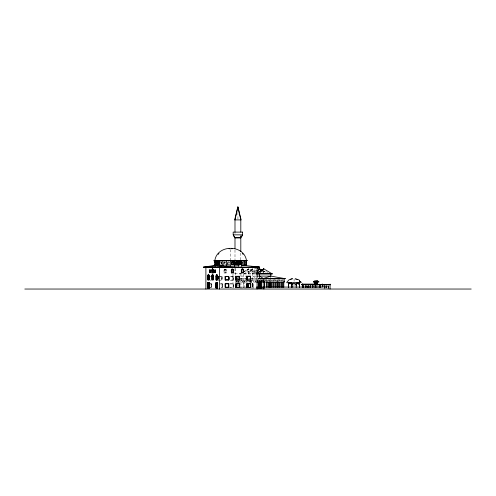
<?xml version="1.0" encoding="UTF-8"?>
<svg xmlns="http://www.w3.org/2000/svg" width="496" height="496" viewBox="0 0 496 496"><rect width="100%" height="100%" fill="white"/><g stroke="black" fill="none" stroke-linecap="round" stroke-linejoin="round"><path stroke-width="0.37" stroke-dasharray="2.48 1.86" d="M242.488 263.853L242.519 262.483A0.775 0.471 -90 0 1 243.065 262.031A0.775 0.471 -90 0 0 242.711 262.483L242.68 264.455M224.043 263.965L224.087 262.595A0.775 0.713 -90 0 1 225.407 262.595L225.531 264.566M224.13 263.965L224.173 262.595A0.775 0.713 -90 0 1 225.488 262.595L225.451 262.756M227.962 262.644A0.775 0.769 -90 0 1 229.375 262.644L229.443 264.616L227.912 264.616L227.98 262.644M240.355 236.604L241 234.844M224.229 269.905L224.26 269.886A1.054 0.986 -80.3 0 1 226.015 269.886L224.248 269.911M248.36 273.73L252.396 268.875L256.289 271.12M255.719 272.986L248.738 268.875L244.516 273.73L252.396 268.875L255.967 272.651M256.5 267.487L252.204 271.746L252.204 273.972M252.204 273.73L255.924 271.306M248.738 273.73L248.738 268.875L244.23 271.709L248.738 268.875L253.059 273.972M248.36 273.972L248.36 271.746L254.467 268.553M240.746 273.036L239.419 273.972L240.932 273.972M244.075 271.306L248.738 268.875M236.79 277.878L239.562 276.694M218.358 276.396L222.034 276.365L222.065 280.159L218.389 280.197L218.358 276.396L218.389 280.197M233.194 276.26L229.369 276.297L229.4 280.252L233.225 280.221L233.083 276.26L233.225 280.221M208.754 276.706L211.011 276.681M219.313 276.607L221.83 276.588L221.855 279.942L219.226 279.967M232.99 276.483L229.58 276.514L229.611 280.029L233.021 279.998L232.878 276.483L233.021 279.998M209.988 280.122L211.358 280.11M220.77 261.888A1.104 0.88 -90 0 1 221.842 262.781L221.991 262.781M227.608 262.768L227.608 264.951L227.608 262.768A1.104 1.097 -90 0 1 229.772 262.768L229.753 264.951L228.309 264.951M227.912 262.812L227.937 264.015M220.695 262.272A0.775 0.614 -90 0 1 221.538 262.663L221.724 264.635M227.9 265.211L230.169 265.211M224.242 272.763L225.99 272.763L225.99 270.314L224.242 270.314L224.279 272.763M248.36 271.746L255.874 271.746M262.365 271.746L264.672 271.746L264.672 273.73M224 273.017L226.232 273.017L226.195 270.06A1.209 1.128 -80.3 0 0 224.018 270.06L224.037 270.06A1.209 1.128 -80.3 0 1 226.232 270.06L224 270.06L224.037 273.017M241.651 273.73L232.984 273.73L232.984 288.275M243.92 273.73L256.333 273.73M243.964 273.972L255.173 273.972M240.951 276.098L246.27 276.098M256.203 276.098L252.359 276.098L256.103 277.878M222.034 276.365L222.065 280.159M221.83 276.588L221.855 279.942M235.408 278.473L249.55 278.473M250.065 278.473L256.302 278.473M236.542 278.696L251.075 278.696M251.571 278.696L256.829 278.696M240.411 279.893L246.419 279.893M250.213 279.893L256.407 279.893M264.486 279.893L283.129 279.893M268.404 280.141L269.241 280.141M282.968 280.097L283.39 280.097M266.333 280.277L267.17 280.277M264.709 280.296L265.124 280.296M269.508 280.296L270.394 280.296M277.103 280.364L277.94 280.364M272.918 280.562L273.755 280.562M281.244 280.581L282.081 280.581M270.841 280.693L271.678 280.693M274.995 280.848L275.832 280.848M279.149 280.829L279.992 280.829M256.296 282.057L236.542 282.057L236.542 280.711M209.895 283.743L211.426 283.743L211.426 287.519L209.895 287.519M220.757 283.743L222.369 283.743L222.369 287.736L220.757 287.736M230.212 283.743L233.356 283.743L233.356 287.779L229.456 287.779M252.142 283.861L252.991 283.861M208.723 283.966L211.215 283.966L211.215 287.296L208.723 287.296M219.499 283.966L222.165 283.966L222.165 287.519L219.387 287.519M229.778 283.966L233.145 283.966L233.145 287.562L229.66 287.562M252.142 284.487L252.991 284.487M252.142 284.654L252.991 284.654M248.484 284.735L247.969 284.735L248.012 286.44L248.484 286.44M323.051 285.969L324.83 285.969M329.263 285.975L327.558 285.975L327.558 288.269L329.263 288.269M252.142 286.366L252.991 286.366M240.324 287.072L246.462 287.072M251.633 287.072L256.444 287.072M240.231 288.015L246.431 288.015M251.491 288.015L256.296 288.015M263.314 271.033L264.672 271.746M263.45 270.959L266.619 272.688M262.663 271.789L263.667 272.763M266.433 271.572L267.474 272.651M221.724 262.83L221.687 262.663A0.775 0.614 -90 0 0 220.726 262.372M225.953 270.314L225.953 272.763M328.842 285.975L328.842 288.269M328.668 285.975L328.668 288.269M328.24 285.975L328.24 288.269M326.523 285.845L326.523 288.139M326.349 285.845L326.349 288.139M325.085 285.702L325.085 288.368M324.998 285.702L324.998 289.038M324.744 285.969L324.83 289.038M324.279 285.907L324.279 288.201M324.105 285.907L324.105 288.201M294.085 278.795L294.085 282.453M294.085 283.185L294.085 286.111M270.835 276.098L270.835 277.878M263.822 270.264L263.822 273.036M252.954 283.681L252.954 286.545M252.886 283.861L252.886 284.487M252.886 284.654L252.886 286.366M252.662 283.861L252.619 284.487M252.662 284.654L252.619 286.366M252.514 283.861L252.557 284.487M252.514 284.654L252.557 286.366M252.396 268.875L252.359 278.696M252.241 283.861L252.241 284.487M252.241 284.654L252.241 286.366M252.179 283.681L252.179 286.545M251.528 280.538L251.528 282.782M250.647 280.538L250.647 282.782M248.552 284.475L248.552 286.62M248.403 284.475L248.403 286.62M248.341 284.735L248.341 286.44M248.112 284.735L248.155 286.44M244.175 288.015L244.175 280.674L243.294 280.674L243.294 288.015M243.381 273.972L243.381 288.015M242.482 264.79L242.482 262.607A1.104 0.676 -90 0 1 242.99 261.708M240.944 273.73L240.944 288.015M240.808 253.103L240.808 259.978M239.587 280.655L239.587 282.869M238.619 280.655L238.619 286.545M237.944 212.294L237.944 219.145M237.727 279.88L237.727 286.539M236.759 279.88L236.759 282.838M235.42 268.324L235.42 275.261M235.42 280.618L235.42 282.912M234.992 232.109L234.992 233.473M234.992 250.046L234.992 259.978M234.992 268.379L234.992 273.73M233.238 283.743L233.238 287.779M230.485 249.519L230.485 260.115M223.82 264.895L223.82 262.713A1.104 1.023 -90 0 1 225.655 262.235M222.258 283.743L222.258 287.736M222.047 283.966L222.047 287.519M221.842 262.781L221.842 264.238M221.576 262.83L221.576 264.033M211.308 283.743L211.308 287.519M211.104 283.966L211.104 287.296M238.396 280.928A3.131 1.091 -90 0 1 238.619 282.057A3.131 1.091 -90 0 1 238.849 280.928M236.772 280.928A3.131 1.091 -90 0 0 236.542 282.057A4.179 3.918 -90 0 1 237.417 280.91M240.672 279.961A4.179 3.918 -90 0 1 243.406 282.057A4.179 3.918 -90 0 1 246.146 279.961A3.131 1.091 -90 0 0 244.85 282.057A3.131 1.091 -90 0 0 243.586 279.961L243.369 280.166A3.131 1.091 -90 0 0 242.773 282.057A3.131 1.091 -90 0 0 241.732 279.893A3.131 1.091 -90 0 0 240.696 282.057A3.131 1.091 -90 0 0 240.467 280.928M282.323 280.928A3.131 1.091 -90 0 1 283.359 279.961M280.246 280.928A3.131 1.091 -90 0 1 281.864 280.928M278.169 280.928A3.131 1.091 -90 0 1 279.794 280.928M276.092 280.928A3.131 1.091 -90 0 1 277.717 280.928M274.015 280.928A3.131 1.091 -90 0 1 275.64 280.928M271.944 280.928A3.131 1.091 -90 0 1 273.563 280.928M269.582 280.91A3.887 1.358 -90 0 1 271.417 280.91M267.437 280.928A3.131 1.091 -90 0 1 269.055 280.928M265.36 280.928A3.131 1.091 -90 0 1 266.984 280.928M264.734 280.494A3.131 1.091 -90 0 1 264.907 280.928M246.698 280.928A3.131 1.091 -90 0 1 246.921 282.057A3.131 1.091 -90 0 1 247.151 280.928M248.775 280.928A3.131 1.091 -90 0 1 248.998 282.057A3.887 1.358 -90 0 1 249.302 280.91M255.979 280.494A3.131 1.091 -90 0 0 255.583 282.057A3.131 1.091 -90 0 0 254.541 279.893A3.131 1.091 -90 0 0 253.506 282.057A3.131 1.091 -90 0 0 252.47 279.893A3.131 1.091 -90 0 0 251.429 282.057A3.887 1.358 -90 0 0 251.131 280.91A3.912 3.67 -90 0 0 250.269 282.057A4.179 3.918 -90 0 0 249.395 280.91M242.408 262.13A1.104 0.676 -90 0 1 243.108 261.708M220.726 261.975A1.104 0.88 -90 0 1 221.929 262.533M240.38 236.809A35.731 27.187 -90 0 1 240.579 236.307M240.318 236.809A35.458 23.746 -90 0 1 240.591 236.059M251.621 280.476A3.912 3.67 -90 0 1 256.017 280.91M224.235 269.88A1.054 0.986 -80.3 0 1 225.996 269.88M223.801 262.465A1.104 1.023 -90 0 1 225.686 262.465M218.68 276.613L218.593 279.973L218.68 276.613M253.053 283.681L252.073 283.681L252.073 286.545L253.053 286.545L253.053 283.681M326.945 285.845L325.922 285.845L325.922 288.139L326.945 288.139L326.945 285.845M324.706 285.907L323.683 285.907L323.683 288.201L324.706 288.201L324.706 285.907"/><path stroke-width="0.74" d="M288.393 285.206L288.399 283.073L288.412 285.206A2.375 1.674 -90 0 1 289.298 283.662L290.005 283.049L290.743 283.662M214.973 262.558L215.072 261.584L215.103 262.514M215.171 264.368L215.245 261.919L215.338 262.396M214.979 262.396L215.134 262.105M215.128 262.037L215.171 262.558M215.996 264.455L216.287 262.012L216.578 264.455L215.772 264.455L216.058 262.012L216.349 264.455M233.12 269.836L233.145 272.589L231.626 272.589L231.657 269.836A0.756 0.713 -90 0 1 233.027 269.836L233.052 272.589M231.719 272.589L231.744 269.836M217.67 262.694L217.701 262.527A0.775 0.471 -90 0 1 218.569 262.527L218.6 264.498M217.862 264.498L217.893 262.527A0.775 0.471 -90 0 1 218.761 262.527L218.792 262.694M246.27 262.136L246.196 264.728M237.838 206.962L234.645 219.908L241.149 219.908L237.863 206.962L234.992 219.908L234.992 232.109M240.944 264.331L239.537 264.331L239.574 262.359A0.775 0.614 -90 0 1 240.709 262.359L240.746 264.331M239.742 264.331L239.779 262.359A0.775 0.614 -90 0 1 240.907 262.359L240.746 262.527M214.793 260.753C217.019 244.168 244.28 244.168 246.512 260.753L214.793 260.598M236.077 264.269L236.121 262.297A0.775 0.713 -90 0 1 237.435 262.297L237.485 264.269L235.96 264.269L236.003 262.297A0.775 0.713 -90 0 1 237.317 262.297L237.367 264.269M231.961 262.272A0.775 0.769 -90 0 1 233.374 262.272L233.424 264.244L231.911 264.244L232.004 262.272A0.775 0.769 -90 0 1 233.418 262.272M246.27 261.733L246.171 262.589M208.109 274.908L208.363 274.251L208.841 274.908A1.525 0.533 -90 0 1 209.12 276.092L209.12 279.961L207.83 279.961L207.83 276.092A1.525 0.533 -90 0 1 208.109 274.908L208.587 274.251M208.363 274.251L208.866 275.367A1.197 0.415 -90 0 1 209.002 276.129L209.002 279.632L207.948 279.632L207.948 276.129A1.197 0.415 -90 0 1 208.078 275.367L208.587 274.697L208.308 275.367A1.197 0.415 -90 0 0 208.171 276.129L208.177 279.632M212.201 269.148L212.449 268.491L212.927 269.148A1.525 0.533 -90 0 1 213.206 270.339L213.206 272.943L211.922 272.943L211.922 270.339A1.525 0.533 -90 0 1 212.201 269.148L212.679 268.491M212.449 268.491L212.958 269.607A1.197 0.415 -90 0 1 213.094 270.376L213.094 272.614L212.034 272.614L212.034 270.376A1.197 0.415 -90 0 1 212.17 269.607L212.679 268.944L212.4 269.607A1.197 0.415 -90 0 0 212.263 270.376L212.263 272.614M212.201 274.908L212.449 274.251L212.927 274.908A1.525 0.533 -90 0 1 213.206 276.092L213.206 279.961L211.922 279.961L211.922 276.092A1.525 0.533 -90 0 1 212.201 274.908L212.431 274.908A1.525 0.533 -90 0 0 212.152 276.092M212.449 274.251L212.958 275.367A1.197 0.415 -90 0 1 213.094 276.129L213.094 279.632L212.034 279.632L212.034 276.129A1.197 0.415 -90 0 1 212.17 275.367L212.679 274.251M212.263 279.632L212.263 276.129A1.197 0.415 -90 0 1 212.4 275.367L212.679 274.697L212.728 275.367A1.197 0.415 -90 0 1 212.865 276.129L212.865 279.632M216.33 275.02L216.578 274.369L217.056 275.02A1.525 0.533 -90 0 1 217.335 276.21L217.335 280.079L216.051 280.079L216.051 276.21A1.525 0.533 -90 0 1 216.33 275.02L216.56 275.02A1.525 0.533 -90 0 0 216.281 276.21L216.281 280.079M216.578 274.369L217.087 275.478A1.197 0.415 -90 0 1 217.223 276.247L217.223 279.744L216.169 279.744L216.169 276.247A1.197 0.415 -90 0 1 216.299 275.478L216.808 274.369M216.392 279.744L216.392 276.247A1.197 0.415 -90 0 1 216.529 275.478L216.808 274.815L216.857 275.478A1.197 0.415 -90 0 1 216.994 276.247L216.994 279.744M241.509 236.809L242.191 235.569M242.519 234.844L240.913 237.782L234.881 237.782L233.275 234.844M317.124 280.767L316.498 282.026M286.967 282.075L288.963 279.887L292.361 278.43M256.5 273.122L259.644 268.875L262.179 270.264M322.164 284.406L322.406 284.096L322.406 287.072L256.444 287.072M218.184 254.355L218.984 253.462M260.127 271.523L263.822 268.875L255.936 273.972L272.366 273.972L263.822 268.875L258.782 273.972M289.317 283.662L290.03 283.049L290.712 283.662A2.375 1.674 -90 0 1 291.623 285.219A2.35 2.35 0 0 1 292.876 283.644L293.911 283.042L294.884 283.644A2.35 2.35 0 0 1 296.162 285.206A2.356 1.674 -90 0 1 297.067 283.662L297.767 283.067L298.524 283.662A2.356 1.655 -90 0 1 299.423 285.206L299.41 283.073L299.398 285.206A2.356 1.674 -90 0 0 298.493 283.662L297.767 283.067L297.11 283.662A2.356 1.655 -90 0 0 296.211 285.206M314.842 284.096L314.452 284.735M320.546 284.735L316.727 284.735L316.727 284.406L330.621 284.406L330.621 284.735L321.675 284.735L322.22 284.096L322.22 287.072M313.478 281.716L314.842 280.767L317.545 280.767L318.909 282.026L313.478 282.026L318.909 281.716M256.544 270.897L259.644 268.875M257.343 272.924L263.822 268.875M314.842 282.026L314.842 284.735L301.773 284.735L302.312 284.096L315.27 284.096L315.661 284.406L315.27 284.735M328.935 284.406L329.474 284.406M290.445 279.539L291.09 279.267M218.426 267.555L218.426 267.09L223.702 265.211L227.571 265.211M259.476 276.098L263.364 278.473L270.835 276.098L285.312 278.696L258.342 278.696L285.312 278.473M291.753 279.05L292.442 278.901M215.09 265.416L203.416 267.09L203.416 267.555L259.526 267.555L259.526 267.09L242.271 265.211M219.189 265.627L203.416 267.09L259.526 267.09L251.261 266.352M220.695 265.49L222.946 265.279M218.426 267.09L239.208 265.596M242.284 265.372L244.596 265.211M244.23 264.709L244.95 264.678L245.012 265.335M244.23 265.335L244.95 265.31L244.23 265.335L244.23 260.871M225.196 276.39L228.706 276.359L228.737 280.011L225.221 280.042L225.196 276.39L225.221 280.042M235.761 276.297L239.413 276.266L239.444 280.06L235.786 280.097L235.761 276.297L235.786 280.097M246.772 276.198L250.573 276.16L250.604 280.116L246.803 280.153L246.772 276.198L246.803 280.153M225.401 276.613L228.501 276.582L228.526 279.787L225.426 279.818L225.401 276.613L225.426 279.818M235.966 276.514L239.208 276.483L239.233 279.843L235.997 279.874L235.966 276.514L235.997 279.874M246.977 276.415L250.368 276.384L250.393 279.899L247.008 279.93L246.977 276.415L247.008 279.93M234.8 237.82L240.994 237.82M229.04 248.738L229.846 248.738M231.458 248.738L232.264 248.738M213.925 260.598L247.38 260.598L213.925 260.871M233.796 262.39A1.104 1.097 -90 0 0 231.632 262.39L231.582 262.39A1.104 1.097 -90 0 1 233.746 262.39L233.746 264.573M231.911 262.44L231.961 264.244M235.65 262.415L235.774 262.415A1.104 1.023 -90 0 1 237.789 262.415L237.789 264.597L235.65 264.597L235.65 262.415A1.104 1.023 -90 0 1 237.671 262.415L237.789 262.415M239.277 262.483L239.475 262.483A1.104 0.88 -90 0 1 241.211 262.483L241.211 264.666L239.277 264.666L239.277 262.483A1.104 0.88 -90 0 1 241.006 262.483L241.211 262.483M214.929 262.514L215.388 262.514L215.388 264.697L214.929 264.697M215.642 262.601L215.865 262.601A1.104 0.422 -90 0 1 216.287 261.677A1.104 0.422 -90 0 1 216.702 262.601L216.702 264.783L215.642 264.783L215.642 262.601A1.104 0.422 -90 0 1 216.058 261.677A1.104 0.422 -90 0 1 216.479 262.601L216.479 264.783M217.663 264.827L217.663 262.644A1.104 0.676 -90 0 1 218.327 261.721A1.104 0.676 -90 0 1 218.99 262.644L218.99 264.827L217.471 264.827L217.471 262.644L217.862 262.694M218.6 262.694L218.99 262.644M214.973 264.368L215.345 264.368M217.67 264.498L218.792 264.498M233.796 264.573L231.582 264.573L231.632 262.39M220.125 265.211L222.983 265.211M212.927 269.148L212.703 269.148A1.525 0.533 -90 0 1 212.982 270.339L212.982 272.943M212.449 268.944L212.858 269.409M231.316 270.035A1.091 1.023 -90 0 1 232.339 268.937A1.091 1.023 -90 0 1 233.362 270.029L233.455 272.918L231.316 272.924L231.316 270.035L231.409 272.924M241.323 269.96L241.416 269.96A1.178 1.104 -90 0 1 243.604 269.96L243.604 272.918L241.323 272.918L241.323 269.96A1.178 1.104 -90 0 1 243.511 269.96L243.604 269.96M241.633 270.004L241.726 270.004A0.843 0.794 -90 0 1 243.294 270.004L243.294 272.589L241.633 272.589L241.633 270.004A0.843 0.794 -90 0 1 243.201 270.004L243.294 270.004M211.922 270.339L212.152 270.339A1.525 0.533 -90 0 1 212.431 269.148M212.629 269.409L212.728 269.607A1.197 0.415 -90 0 1 212.865 270.376L213.094 270.376M255.936 273.73L272.366 273.73M208.841 274.908L208.611 274.908A1.525 0.533 -90 0 1 208.89 276.092L208.89 279.961M212.927 274.908L212.703 274.908A1.525 0.533 -90 0 1 212.982 276.092L212.982 279.961M217.056 275.02L216.833 275.02A1.525 0.533 -90 0 1 217.112 276.21L217.112 280.079M208.363 274.697L208.766 275.162M207.83 276.092L208.177 276.129M208.773 279.632L208.773 276.129L209.12 276.092M211.922 276.092L212.263 276.129M212.865 276.129L213.206 276.092M257.052 276.098L270.835 276.098L270.835 273.73M216.051 276.21L216.392 276.247M216.994 276.247L217.335 276.21M250.573 276.16L250.604 280.116M239.413 276.266L239.444 280.06M228.706 276.359L228.737 280.011M250.368 276.384L250.393 279.899M239.208 276.483L239.233 279.843M228.501 276.582L228.526 279.787M257.393 280.407L257.722 280.407M256.333 282.057L284.171 282.057L284.171 278.473M286.601 282.732L301.339 282.732M289.137 283.073L290.6 283.073M297.209 283.073L298.679 283.073M315.072 287.599L315.072 283.272L315.493 283.272A5.692 1.984 -90 0 1 316.727 282.701M315.072 283.272A5.692 1.984 -90 0 1 316.901 283.272L317.322 283.272A5.692 1.984 -90 0 0 317.031 282.918M301.773 284.406L315.661 284.406M316.727 284.406L330.621 284.406M306.429 285.938L305.406 285.938L305.406 287.469M313.342 285.901L312.319 285.901L312.319 287.432M311.029 285.969L310.006 285.969L310.006 287.5M256.668 288.015L264.145 288.015M24.8 289.038L471.2 289.038M261.268 269.973L256.5 267.487L257.585 268.553M298.363 279.471L299.553 280.358M317.545 284.096L317.942 284.406M256.847 279.961L257.064 280.166A3.131 1.091 -90 0 1 257.66 282.057A3.131 1.091 -90 0 1 258.695 279.893A3.131 1.091 -90 0 1 259.737 282.057A3.131 1.091 -90 0 1 260.772 279.893A3.131 1.091 -90 0 1 261.807 282.057A3.131 1.091 -90 0 1 262.849 279.893A3.131 1.091 -90 0 1 263.884 282.057M242.321 253.462L243.114 254.355M302.982 284.406L302.74 284.096L302.74 287.606M300.557 281.461L300.979 282.075M233.604 235.569L234.286 236.809M208.537 275.162L208.642 275.367A1.197 0.415 -90 0 1 208.773 276.129M291.487 284.723L291.623 285.206M215.152 262.235L215.245 261.584L215.345 262.558M215.202 262.266L215.214 264.697M243.511 269.96L243.517 272.918M243.201 270.004L243.207 272.589M241.726 270.004L241.726 272.589M241.416 269.96L241.416 272.918M233.362 270.029L233.362 272.918M330.076 284.096L330.076 289.038M320.304 284.406L320.304 287.072M320.125 287.5L320.125 285.975L319.102 285.975L319.102 287.5M319.703 285.975L319.703 287.5M319.529 285.975L319.529 287.5M317.545 282.026L317.545 284.406M317.322 282.026L317.322 284.71M317.124 282.026L317.124 284.735M316.901 283.272L316.901 287.599M315.493 283.272L315.493 287.599M315.27 282.714L315.27 287.606M312.92 285.901L312.92 287.432M312.74 285.901L312.74 287.432M310.601 285.969L310.601 287.5M310.428 285.969L310.428 287.5M308.76 287.5L308.76 285.975L307.737 285.975L307.737 287.5M308.338 285.975L308.338 287.5M308.159 285.975L308.159 287.5M306.007 285.938L306.007 287.469M305.827 285.938L305.827 287.469M303.713 287.469L303.713 285.938L303.112 285.938L303.112 287.469M303.54 285.938L303.54 287.469M302.492 284.096L302.492 287.072M302.312 284.096L302.312 287.072M302.101 284.406L302.101 284.735M299.398 282.732L299.398 287.506M296.162 282.732L296.211 287.506M292.739 283.489L292.739 287.289M291.598 282.732L291.648 287.506M288.412 282.732L288.393 287.506M283.805 282.261L283.805 287.296M282.968 282.261L282.968 287.296M282.081 282.069L282.081 287.277M281.244 282.069L281.244 287.277M279.992 282.267L279.992 287.296M279.149 282.267L279.149 287.296M277.94 281.895L277.94 287.252M277.872 281.821L277.872 287.246M276.991 281.821L276.991 287.246M275.832 282.28L275.832 287.302M274.995 282.28L274.995 287.302M273.755 282.05L273.755 287.271M272.918 282.05L272.918 287.271M271.678 282.156L271.678 287.283M270.841 282.156L270.841 287.283M270.394 281.84L270.394 287.246M269.508 281.84L269.508 287.246M269.241 282.292L269.241 287.302M268.404 282.292L268.404 287.302M267.17 281.821L267.17 287.246M266.333 281.821L266.333 287.246M264.411 281.809L264.411 287.072M263.884 278.473L263.884 289.038M263.705 287.072L263.705 288.015M261.789 280.054L261.708 288.015M260.939 282.069L260.939 288.015M260.605 281.821L260.605 288.015M260.102 282.069L260.102 288.015M259.724 281.821L259.724 288.015M259.476 273.73L259.476 278.696M258.844 281.895L258.844 288.015M258.273 281.926L258.273 288.015M257.052 267.09L257.052 289.038M250.635 283.644L250.635 287.68M250.43 283.867L250.43 287.463M247.151 283.867L247.151 287.463M246.946 283.644L246.946 287.68M246.332 260.871L246.332 265.211M245.799 260.871L245.799 265.323M243.964 260.871L243.964 265.323M241.738 260.871L241.738 266.061M241.521 260.871L241.521 266.061M241.006 262.483L241.006 264.666M240.808 232.109L240.808 219.908L237.956 206.962L237.944 208.487M240.808 237.82L240.808 251.571M239.655 283.644L239.655 287.637M239.475 262.483L239.475 264.666M239.45 283.867L239.45 287.42M238.489 260.871L238.489 266.061M238.34 260.871L238.34 266.061M237.671 262.415L237.671 264.597M236.214 283.867L236.214 287.42M236.003 283.644L236.003 287.637M235.774 262.415L235.774 264.597M234.992 237.82L234.992 248.515M234.757 260.598L234.707 266.061M234.633 260.871L234.633 266.061M230.652 260.598L230.652 266.061M228.712 283.644L228.712 287.42M228.501 283.867L228.501 287.196M226.672 260.871L226.591 265.323M225.475 283.867L225.475 287.196M225.265 283.644L225.265 287.42M222.809 260.871L222.809 265.323M219.778 260.871L219.778 266.061M219.567 260.871L219.567 266.061M219.561 267.09L219.561 289.038M218.798 264.827L218.798 262.644A1.104 0.676 -90 0 0 218.135 261.721A1.104 0.676 -90 0 0 217.471 262.644M217.446 282.522L217.446 288.102M217.335 260.871L217.335 266.061M217.329 282.85L217.329 287.767M217.074 260.871L217.074 266.061M216.194 282.85L216.194 287.767M215.865 262.601L215.865 264.783M215.506 260.871L215.506 266.061M214.973 260.871L214.973 266.061M212.865 270.376L212.865 272.614M209.207 282.608L209.207 288.102M209.089 282.937L209.089 287.767M208.06 279.961L208.06 276.092A1.525 0.533 -90 0 1 208.339 274.908M207.923 282.937L207.923 287.767M207.812 282.608L207.812 288.102M205.89 267.09L205.89 289.038M283.941 280.928A3.131 1.091 -90 0 1 284.171 282.057M295.591 278.895A7.335 7.273 -90 0 1 296.261 279.05M296.918 279.267A7.335 7.273 -90 0 1 297.55 279.539A7.421 7.421 0 0 0 296.856 279.267M295.504 278.901A7.421 7.421 0 0 1 296.186 279.05M242.625 232.109L233.17 232.109L233.17 234.844L242.625 234.844L242.625 232.109M217.67 282.522L215.853 282.522L215.853 288.102L217.67 288.102L217.67 282.522M209.43 282.608L207.582 282.608L207.582 288.102L209.43 288.102L209.43 282.608M217.558 282.85L215.971 282.85L215.971 287.767L217.558 287.767L217.558 282.85M209.318 282.937L207.7 282.937L207.7 287.767L209.318 287.767L209.318 282.937M228.799 283.644L225.172 283.644L225.172 287.42L228.799 287.42L228.799 283.644M239.748 283.644L235.91 283.644L235.91 287.637L239.748 287.637L239.748 283.644M250.728 283.644L246.853 283.644L246.853 287.68L250.728 287.68L250.728 283.644M228.594 283.867L225.382 283.867L225.382 287.196L228.594 287.196L228.594 283.867M239.543 283.867L236.121 283.867L236.121 287.42L239.543 287.42L239.543 283.867M250.523 283.867L247.064 283.867L247.064 287.463L250.523 287.463L250.523 283.867M210.316 271.783A0.961 0.335 -90 0 0 210.168 270.177A0.961 0.335 -90 0 0 209.752 271.355A0.961 0.335 -90 0 0 210.316 271.783M215.425 271.913A0.992 0.347 -90 0 0 215.27 270.252A0.992 0.347 -90 0 0 214.849 271.467A0.992 0.347 -90 0 0 215.425 271.913M210.397 272.025A1.296 0.453 -90 0 0 210.199 269.855A1.296 0.453 -90 0 0 209.641 271.442A1.296 0.453 -90 0 0 210.397 272.025M215.58 271.87A1.327 0.465 -90 0 0 215.183 269.886A1.327 0.465 -90 0 0 214.78 271.87A1.327 0.465 -90 0 0 215.58 271.87M300.179 281.747A7.335 7.273 -90 0 0 299.255 280.717A7.421 7.421 0 0 1 300.179 281.747M215.357 271.87A1.327 0.465 -90 0 0 214.954 269.886A1.327 0.465 -90 0 0 214.557 271.87A1.327 0.465 -90 0 0 215.357 271.87M215.202 271.913A0.992 0.347 -90 0 0 215.047 270.252A0.992 0.347 -90 0 0 214.619 271.467A0.992 0.347 -90 0 0 215.202 271.913M210.242 271.752A1.296 0.453 -90 0 0 209.851 269.812A1.296 0.453 -90 0 0 209.461 271.752A1.296 0.453 -90 0 0 210.242 271.752M210.087 271.783A0.961 0.335 -90 0 0 209.938 270.177A0.961 0.335 -90 0 0 209.529 271.355A0.961 0.335 -90 0 0 210.087 271.783"/></g></svg>
